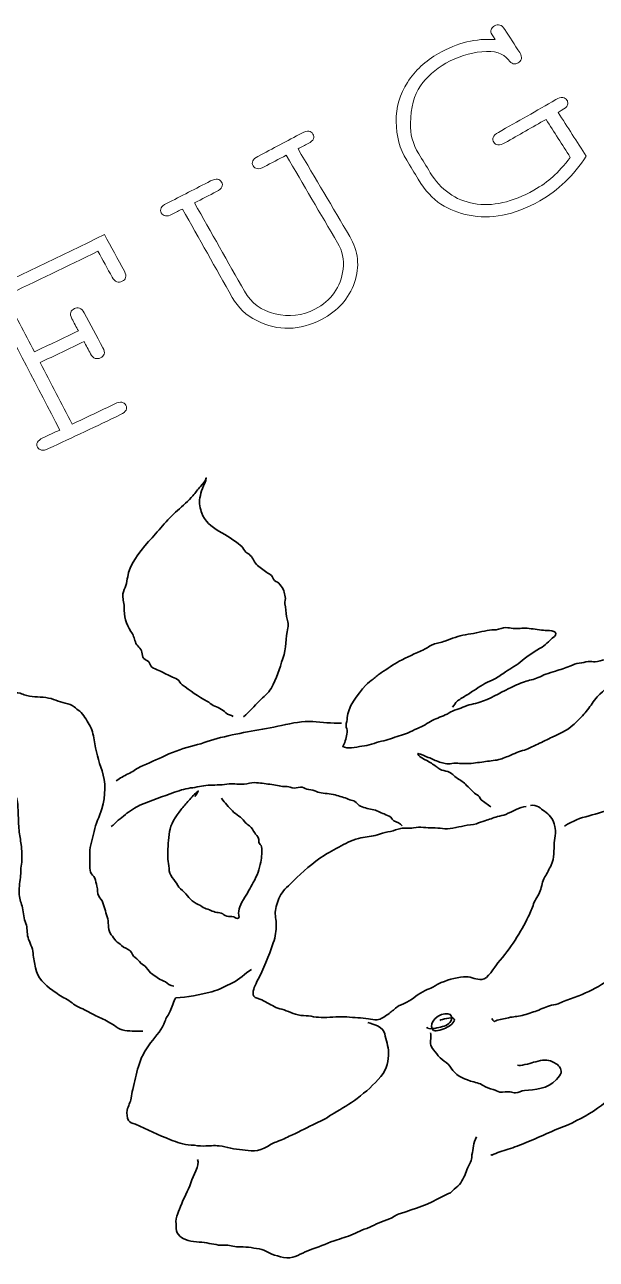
# Model space of a CAD drawing. Header units: millimetres. Extents: x 303.9 to 374.2, y -244.7 to -222.4.
# Drawn here: x 358.68 to 362.53, y -234.67 to -226.35 of the extents above; entities that cross this region are included whole.
import ezdxf

# ---------------------------------------------------------------- set-up
doc = ezdxf.new("R2010")
doc.units = ezdxf.units.MM
doc.header["$MEASUREMENT"] = 0
doc.layers.add('Bottom', color=7, linetype='Continuous', lineweight=0)

# ---------------------------------------------------------------- blocks, each defined once
blk = doc.blocks.new('Block_0')
at = {"layer": 'Bottom', "color": 18, "lineweight": 18, "true_color": 0x000000}
for points, knots in [([(362.2707, -226.9425), (362.3341, -227.0412), (362.3974, -227.1399), (362.4608, -227.2386), (362.4179, -227.3032), (362.3701, -227.3609), (362.3179, -227.4111), (362.2658, -227.4613), (362.2095, -227.5036), (362.1478, -227.5384), (362.0605, -227.5878), (361.9766, -227.6202), (361.8966, -227.6351), (361.8165, -227.6501), (361.7412, -227.6501), (361.6709, -227.6357), (361.6004, -227.6213), (361.5372, -227.5961), (361.4815, -227.5609), (361.4258, -227.5254), (361.3752, -227.4695), (361.3287, -227.3933), (361.3027, -227.3505), (361.2766, -227.3077), (361.2505, -227.2649), (361.204, -227.1883), (361.18, -227.1017), (361.1796, -227.0047), (361.1787, -226.9088), (361.2043, -226.8202), (361.2558, -226.7401), (361.307, -226.6601), (361.377, -226.5952), (361.465, -226.5454), (361.5926, -226.4732), (361.7195, -226.4422), (361.8463, -226.4524), (361.8289, -226.4256), (361.8196, -226.4088), (361.8184, -226.402), (361.817, -226.3953), (361.8187, -226.3878), (361.8228, -226.3796), (361.8271, -226.3716), (361.8338, -226.365), (361.8425, -226.3599), (361.8538, -226.3534), (361.8656, -226.3516), (361.8776, -226.3543), (361.8896, -226.357), (361.9009, -226.3667), (361.9115, -226.3832), (361.9449, -226.4352), (361.9784, -226.4874), (362.0119, -226.5395), (362.0227, -226.5564), (362.0269, -226.5707), (362.0234, -226.5817), (362.0204, -226.5929), (362.0129, -226.602), (362.0017, -226.6085), (361.9912, -226.6145), (361.9798, -226.6171), (361.969, -226.6146), (361.9574, -226.6127), (361.9464, -226.6035), (361.9356, -226.5881), (361.902, -226.5438), (361.8426, -226.5255), (361.758, -226.5336), (361.6732, -226.5416), (361.5926, -226.5675), (361.5152, -226.6113), (361.4421, -226.6527), (361.3847, -226.7039), (361.3431, -226.7644), (361.3013, -226.8259), (361.2788, -226.9096), (361.2757, -227.017), (361.273, -227.0876), (361.2916, -227.1559), (361.3317, -227.2213), (361.3577, -227.2638), (361.3836, -227.3063), (361.4096, -227.3488), (361.4806, -227.4647), (361.5781, -227.5345), (361.7029, -227.5566), (361.8275, -227.579), (361.9629, -227.5489), (362.108, -227.4667), (362.157, -227.4389), (362.1998, -227.4086), (362.2359, -227.3759), (362.2721, -227.3431), (362.3112, -227.2998), (362.3531, -227.2456), (362.2985, -227.1602), (362.244, -227.0748), (362.1894, -226.9894), (362.0974, -227.0425), (362.0052, -227.0953), (361.9127, -227.1477), (361.8936, -227.1586), (361.878, -227.1633), (361.8656, -227.1617), (361.8532, -227.1602), (361.8436, -227.154), (361.8372, -227.1434), (361.8304, -227.1329), (361.8295, -227.1219), (361.8335, -227.1107), (361.8379, -227.0993), (361.8493, -227.0883), (361.8685, -227.0774), (361.9975, -227.0045), (362.1264, -226.931), (362.2549, -226.8568), (362.2741, -226.8457), (362.2897, -226.8411), (362.3018, -226.8423), (362.3143, -226.8442), (362.3238, -226.8499), (362.3305, -226.8603), (362.335, -226.8674), (362.3368, -226.8755), (362.3356, -226.8845), (362.3342, -226.8934), (362.3313, -226.9008), (362.3262, -226.9065), (362.3211, -226.912), (362.3022, -226.924), (362.2707, -226.9425)], [0, 0, 0, 0, 1, 1, 1, 2, 2, 2, 3, 3, 3, 4, 4, 4, 5, 5, 5, 6, 6, 6, 7, 7, 7, 8, 8, 8, 9, 9, 9, 10, 10, 10, 11, 11, 11, 12, 12, 12, 13, 13, 13, 14, 14, 14, 15, 15, 15, 16, 16, 16, 17, 17, 17, 18, 18, 18, 19, 19, 19, 20, 20, 20, 21, 21, 21, 22, 22, 22, 23, 23, 23, 24, 24, 24, 25, 25, 25, 26, 26, 26, 27, 27, 27, 28, 28, 28, 29, 29, 29, 30, 30, 30, 31, 31, 31, 32, 32, 32, 33, 33, 33, 34, 34, 34, 35, 35, 35, 36, 36, 36, 37, 37, 37, 38, 38, 38, 39, 39, 39, 40, 40, 40, 41, 41, 41, 42, 42, 42, 43, 43, 43, 44, 44, 44, 44]), ([(360.5186, -227.1885), (360.6347, -227.3852), (360.7507, -227.5818), (360.8668, -227.7785), (360.9252, -227.8777), (360.9362, -227.9811), (360.8987, -228.0894), (360.8609, -228.1975), (360.7873, -228.2804), (360.6775, -228.3375), (360.6039, -228.3758), (360.5306, -228.3956), (360.4577, -228.3975), (360.3851, -228.3991), (360.3123, -228.3822), (360.2404, -228.346), (360.1687, -228.3104), (360.1137, -228.2582), (360.0755, -228.1902), (359.9636, -227.9914), (359.8517, -227.7926), (359.7398, -227.5937), (359.7169, -227.6054), (359.6942, -227.6169), (359.6713, -227.6285), (359.6519, -227.6381), (359.6362, -227.6422), (359.6244, -227.6398), (359.6123, -227.6375), (359.6035, -227.6308), (359.5973, -227.6201), (359.5913, -227.6092), (359.5906, -227.5979), (359.5956, -227.586), (359.6001, -227.5764), (359.6121, -227.5668), (359.6313, -227.5571), (359.7308, -227.5067), (359.8301, -227.456), (359.9294, -227.4048), (359.9486, -227.3949), (359.9642, -227.3912), (359.9761, -227.3931), (359.9882, -227.3957), (359.9974, -227.4018), (360.0035, -227.4126), (360.0098, -227.4233), (360.0103, -227.4342), (360.0058, -227.4451), (360.0011, -227.4558), (359.9894, -227.4661), (359.97, -227.476), (359.9203, -227.5016), (359.8705, -227.5271), (359.8208, -227.5525), (359.9331, -227.7511), (360.0454, -227.9497), (360.1578, -228.1483), (360.2023, -228.2269), (360.2709, -228.2779), (360.3645, -228.3008), (360.458, -228.3237), (360.5475, -228.3128), (360.6327, -228.2685), (360.6873, -228.2402), (360.7303, -228.2037), (360.7627, -228.1588), (360.7949, -228.114), (360.8151, -228.0604), (360.8226, -227.9984), (360.83, -227.9362), (360.8178, -227.8774), (360.7852, -227.8219), (360.6695, -227.625), (360.5539, -227.4281), (360.4383, -227.2312), (360.3888, -227.2574), (360.3393, -227.2836), (360.2898, -227.3096), (360.2708, -227.3197), (360.255, -227.3237), (360.243, -227.3217), (360.2309, -227.3196), (360.2218, -227.3129), (360.2155, -227.3023), (360.2095, -227.2916), (360.2087, -227.2809), (360.213, -227.2699), (360.2175, -227.2593), (360.2294, -227.2488), (360.2486, -227.2388), (360.3475, -227.1869), (360.4462, -227.1345), (360.5447, -227.0818), (360.5637, -227.0716), (360.5795, -227.0676), (360.5914, -227.0693), (360.6037, -227.0716), (360.6128, -227.0779), (360.6191, -227.0884), (360.6252, -227.099), (360.6263, -227.1099), (360.6219, -227.1208), (360.6177, -227.1315), (360.6055, -227.1423), (360.5865, -227.1523), (360.5639, -227.1644), (360.5412, -227.1764), (360.5186, -227.1885)], [0, 0, 0, 0, 1, 1, 1, 2, 2, 2, 3, 3, 3, 4, 4, 4, 5, 5, 5, 6, 6, 6, 7, 7, 7, 8, 8, 8, 9, 9, 9, 10, 10, 10, 11, 11, 11, 12, 12, 12, 13, 13, 13, 14, 14, 14, 15, 15, 15, 16, 16, 16, 17, 17, 17, 18, 18, 18, 19, 19, 19, 20, 20, 20, 21, 21, 21, 22, 22, 22, 23, 23, 23, 24, 24, 24, 25, 25, 25, 26, 26, 26, 27, 27, 27, 28, 28, 28, 29, 29, 29, 30, 30, 30, 31, 31, 31, 32, 32, 32, 33, 33, 33, 34, 34, 34, 35, 35, 35, 36, 36, 36, 36]), ([(358.7799, -228.6285), (358.8522, -228.7669), (358.9245, -228.9053), (358.9968, -229.0436), (359.0926, -228.9984), (359.1883, -228.9529), (359.2838, -228.907), (359.3038, -228.8974), (359.3198, -228.894), (359.3318, -228.8962), (359.344, -228.899), (359.3531, -228.9053), (359.3588, -228.9163), (359.3644, -228.9265), (359.3646, -228.9372), (359.3596, -228.9483), (359.3549, -228.9594), (359.3422, -228.9698), (359.3223, -228.9793), (359.161, -229.0567), (358.9994, -229.1331), (358.8375, -229.2086), (358.8174, -229.2178), (358.8014, -229.2213), (358.789, -229.2182), (358.7769, -229.2154), (358.768, -229.2086), (358.7627, -229.1983), (358.7567, -229.1873), (358.7568, -229.1767), (358.762, -229.1657), (358.7673, -229.1554), (358.7799, -229.1452), (358.8, -229.1359), (358.8376, -229.1183), (358.8753, -229.1008), (358.9129, -229.0831), (358.7629, -228.7945), (358.6129, -228.506), (358.4629, -228.2175), (358.4262, -228.2347), (358.3894, -228.252), (358.3525, -228.2691), (358.333, -228.2782), (358.3172, -228.2817), (358.3054, -228.2789), (358.2933, -228.2762), (358.2846, -228.2691), (358.2791, -228.2582), (358.2736, -228.2472), (358.2737, -228.2359), (358.2795, -228.2237), (358.2837, -228.2145), (358.2955, -228.2056), (358.315, -228.1964), (358.6159, -228.0563), (358.9155, -227.9127), (359.2137, -227.7656), (359.2586, -227.848), (359.3037, -227.9303), (359.3486, -228.0128), (359.3582, -228.0299), (359.3608, -228.0441), (359.357, -228.0553), (359.3533, -228.0666), (359.3453, -228.075), (359.3339, -228.0808), (359.3214, -228.0871), (359.3092, -228.0881), (359.2976, -228.0846), (359.286, -228.081), (359.2749, -228.0706), (359.2659, -228.0535), (359.2341, -227.995), (359.2023, -227.9365), (359.1705, -227.878), (358.9626, -227.9799), (358.7541, -228.0802), (358.5449, -228.1789), (358.6106, -228.3046), (358.6763, -228.4303), (358.742, -228.556), (358.8409, -228.5094), (358.9397, -228.4624), (359.0382, -228.415), (359.0238, -228.3878), (359.0093, -228.3606), (358.9948, -228.3333), (358.9857, -228.316), (358.9829, -228.3019), (358.9868, -228.2907), (358.9908, -228.2794), (358.9988, -228.2708), (359.0112, -228.2649), (359.0228, -228.2592), (359.0347, -228.2582), (359.0466, -228.2619), (359.0584, -228.2656), (359.0689, -228.2761), (359.0781, -228.2932), (359.12, -228.3716), (359.162, -228.4501), (359.204, -228.5285), (359.2131, -228.5457), (359.2157, -228.5601), (359.2119, -228.5712), (359.2079, -228.5823), (359.2002, -228.5911), (359.1882, -228.5966), (359.1756, -228.6027), (359.1637, -228.6039), (359.1517, -228.6002), (359.14, -228.5966), (359.1291, -228.586), (359.1202, -228.5689), (359.1057, -228.5417), (359.0911, -228.5145), (359.0767, -228.4873), (358.9779, -228.5347), (358.8789, -228.5818), (358.7799, -228.6285)], [0, 0, 0, 0, 1, 1, 1, 2, 2, 2, 3, 3, 3, 4, 4, 4, 5, 5, 5, 6, 6, 6, 7, 7, 7, 8, 8, 8, 9, 9, 9, 10, 10, 10, 11, 11, 11, 12, 12, 12, 13, 13, 13, 14, 14, 14, 15, 15, 15, 16, 16, 16, 17, 17, 17, 18, 18, 18, 19, 19, 19, 20, 20, 20, 21, 21, 21, 22, 22, 22, 23, 23, 23, 24, 24, 24, 25, 25, 25, 26, 26, 26, 27, 27, 27, 28, 28, 28, 29, 29, 29, 30, 30, 30, 31, 31, 31, 32, 32, 32, 33, 33, 33, 34, 34, 34, 35, 35, 35, 36, 36, 36, 37, 37, 37, 38, 38, 38, 39, 39, 39, 40, 40, 40, 40])]:
    blk.add_open_spline(points, degree=3, knots=knots, dxfattribs=at)

msp = doc.modelspace()

# ---------------------------------------------------------------- linework, layer by layer
at = {"layer": 'Bottom', "color": 18, "lineweight": 35, "true_color": 0x000000}
for points, knots in [([(360.151, -231.0151), (360.1917, -230.9822), (360.2231, -230.943), (360.2581, -230.9082), (360.2836, -230.8828), (360.3197, -230.8548), (360.3367, -230.8247), (360.3763, -230.7541), (360.3928, -230.6911), (360.4161, -230.6234), (360.4411, -230.5507), (360.4314, -230.4875), (360.4501, -230.4169), (360.4579, -230.3875), (360.4446, -230.3638), (360.4405, -230.3397), (360.4358, -230.3121), (360.4354, -230.2808), (360.4304, -230.2537), (360.4277, -230.239), (360.4365, -230.2206), (360.4321, -230.2064), (360.4279, -230.1928), (360.426, -230.1806), (360.4227, -230.1666), (360.419, -230.1506), (360.4052, -230.1387), (360.3966, -230.1252), (360.3867, -230.1098), (360.3738, -230.107), (360.3593, -230.0961), (360.3486, -230.0881), (360.3495, -230.0706), (360.3387, -230.0625), (360.3291, -230.0552), (360.3177, -230.051), (360.3085, -230.0433), (360.2859, -230.0244), (360.2568, -230.0101), (360.2375, -229.9893), (360.2186, -229.9689), (360.2133, -229.9371), (360.1886, -229.9208), (360.1765, -229.9129), (360.1677, -229.9099), (360.1602, -229.898), (360.1518, -229.8847), (360.1446, -229.8707), (360.1316, -229.8608), (360.0866, -229.8267), (360.0389, -229.7925), (359.9856, -229.7641), (359.9356, -229.7375), (359.8882, -229.6939), (359.8699, -229.6428), (359.8598, -229.6146), (359.849, -229.5762), (359.8571, -229.5401), (359.8615, -229.5206), (359.8659, -229.4983), (359.8738, -229.4781), (359.8834, -229.4535), (359.8998, -229.4285), (359.9, -229.4061), (359.8947, -229.4275), (359.8805, -229.4421), (359.8608, -229.4629), (359.8406, -229.4843), (359.8283, -229.5044), (359.8102, -229.5259), (359.7807, -229.561), (359.741, -229.5929), (359.7054, -229.6253), (359.6329, -229.6911), (359.5755, -229.7654), (359.5116, -229.8349), (359.4394, -229.9136), (359.3815, -229.9976), (359.3707, -230.073), (359.3681, -230.0912), (359.3625, -230.1117), (359.3581, -230.1312), (359.354, -230.1493), (359.3408, -230.1683), (359.3383, -230.1862), (359.3339, -230.2182), (359.3472, -230.2431), (359.3464, -230.2735), (359.3448, -230.3403), (359.3595, -230.3902), (359.3927, -230.4402), (359.408, -230.4632), (359.415, -230.4847), (359.4222, -230.5116), (359.4294, -230.5381), (359.4611, -230.5525), (359.4669, -230.5797), (359.4705, -230.5965), (359.4664, -230.6098), (359.4797, -230.623), (359.489, -230.6322), (359.5033, -230.636), (359.5128, -230.6452), (359.5226, -230.6547), (359.5229, -230.6722), (359.5344, -230.6803), (359.5471, -230.6893), (359.5648, -230.6973), (359.5803, -230.7038), (359.6085, -230.7157), (359.6331, -230.7299), (359.6601, -230.7426), (359.675, -230.7496), (359.6937, -230.7555), (359.7071, -230.7639), (359.7214, -230.7728), (359.7241, -230.7895), (359.7377, -230.7992), (359.7932, -230.8382), (359.8439, -230.8799), (359.9074, -230.9121), (359.922, -230.9195), (359.9332, -230.9302), (359.9463, -230.9386), (359.9599, -230.9472), (359.9788, -230.9505), (359.9924, -230.9595), (360.0082, -230.9699), (360.0206, -230.9759), (360.0313, -230.99), (360.0425, -231.0047), (360.069, -231.0007), (360.0815, -231.0134)], [0, 0, 0, 0, 1, 1, 1, 2, 2, 2, 3, 3, 3, 4, 4, 4, 5, 5, 5, 6, 6, 6, 7, 7, 7, 8, 8, 8, 9, 9, 9, 10, 10, 10, 11, 11, 11, 12, 12, 12, 13, 13, 13, 14, 14, 14, 15, 15, 15, 16, 16, 16, 17, 17, 17, 18, 18, 18, 19, 19, 19, 20, 20, 20, 21, 21, 21, 22, 22, 22, 23, 23, 23, 24, 24, 24, 25, 25, 25, 26, 26, 26, 27, 27, 27, 28, 28, 28, 29, 29, 29, 30, 30, 30, 31, 31, 31, 32, 32, 32, 33, 33, 33, 34, 34, 34, 35, 35, 35, 36, 36, 36, 37, 37, 37, 38, 38, 38, 39, 39, 39, 40, 40, 40, 41, 41, 41, 42, 42, 42, 43, 43, 43, 44, 44, 44, 44]), ([(361.8181, -231.6235), (361.7969, -231.6065), (361.7737, -231.5917), (361.7532, -231.5749), (361.7447, -231.568), (361.7436, -231.5561), (361.7355, -231.5491), (361.7229, -231.5383), (361.709, -231.536), (361.699, -231.5219), (361.6859, -231.5032), (361.6671, -231.4931), (361.6523, -231.4758), (361.6359, -231.4565), (361.6137, -231.4436), (361.5914, -231.4299), (361.5699, -231.4166), (361.554, -231.3934), (361.5283, -231.3849), (361.5098, -231.3787), (361.4908, -231.3776), (361.4737, -231.3693), (361.4633, -231.3642), (361.4583, -231.356), (361.4497, -231.3504), (361.4277, -231.3364), (361.4062, -231.3216), (361.3829, -231.3084), (361.3661, -231.2988), (361.324, -231.2841), (361.3261, -231.2626), (361.351, -231.2667), (361.3731, -231.2813), (361.3958, -231.2893), (361.4222, -231.2986), (361.4449, -231.3115), (361.4719, -231.3203), (361.5011, -231.3299), (361.5182, -231.3348), (361.5558, -231.3303), (361.5912, -231.326), (361.6233, -231.3321), (361.6584, -231.3312), (361.694, -231.3304), (361.7331, -231.3238), (361.7702, -231.3183), (361.8032, -231.3133), (361.8379, -231.3119), (361.871, -231.3042), (361.8976, -231.298), (361.9263, -231.2843), (361.9528, -231.2739), (361.9706, -231.2669), (361.9874, -231.2582), (362.005, -231.251), (362.0223, -231.2439), (362.0394, -231.2429), (362.0564, -231.236), (362.0829, -231.2253), (362.1061, -231.2101), (362.1336, -231.1994), (362.168, -231.186), (362.1988, -231.1669), (362.2316, -231.1527), (362.2999, -231.1231), (362.3451, -231.1001), (362.3992, -231.0458), (362.4237, -231.0212), (362.4475, -230.9956), (362.4687, -230.9695), (362.4937, -230.9386), (362.5062, -230.9121), (362.535, -230.882), (362.5808, -230.834), (362.6293, -230.7883), (362.6764, -230.7409), (362.7257, -230.6915), (362.7804, -230.6402), (362.8338, -230.5939), (362.8889, -230.5461), (362.9611, -230.5202), (363.0211, -230.4841), (363.0064, -230.4942), (362.9924, -230.495), (362.9771, -230.5023), (362.9599, -230.5104), (362.946, -230.5233), (362.9295, -230.5322), (362.8973, -230.5494), (362.8451, -230.5655), (362.8134, -230.5744), (362.7343, -230.5968), (362.6636, -230.6206), (362.5857, -230.6307), (362.5651, -230.6334), (362.5414, -230.644), (362.521, -230.6448), (362.5021, -230.6456), (362.4931, -230.6396), (362.4735, -230.6431), (362.4526, -230.6469), (362.4342, -230.6527), (362.4131, -230.6549), (362.387, -230.6575), (362.3764, -230.6639), (362.35, -230.6747), (362.3189, -230.6873), (362.2843, -230.6974), (362.2533, -230.7077), (362.2314, -230.7149), (362.2106, -230.7204), (362.1887, -230.7284), (362.1696, -230.7354), (362.1549, -230.7437), (362.1365, -230.7517), (362.1071, -230.7644), (362.0738, -230.7696), (362.0441, -230.7799), (362.0094, -230.792), (361.9715, -230.8092), (361.9381, -230.8258), (361.8749, -230.8573), (361.8108, -230.8955), (361.7432, -230.9171), (361.7049, -230.9293), (361.6668, -230.9339), (361.6285, -230.9513), (361.6086, -230.9604), (361.5939, -230.9656), (361.5737, -230.9716), (361.5517, -230.9782), (361.5429, -230.9873), (361.5227, -230.9971), (361.4897, -231.0132), (361.4557, -231.0254), (361.4232, -231.0399), (361.4065, -231.0473), (361.3911, -231.0598), (361.3754, -231.0696), (361.3547, -231.0825), (361.343, -231.0851), (361.3223, -231.0938), (361.3004, -231.1031), (361.2795, -231.1163), (361.2567, -231.1255), (361.2372, -231.1333), (361.2205, -231.1371), (361.201, -231.1436), (361.1593, -231.1575), (361.1226, -231.1712), (361.0806, -231.1808), (361.0337, -231.1917), (360.9947, -231.2088), (360.9491, -231.2145), (360.904, -231.22), (360.8523, -231.2336), (360.8192, -231.2154), (360.8425, -231.1789), (360.842, -231.1546), (360.8485, -231.1199), (360.8522, -231.0998), (360.8425, -231.0917), (360.8421, -231.0737), (360.8417, -231.0571), (360.8506, -231.0384), (360.8505, -231.0212), (360.8501, -230.9566), (360.9192, -230.8663), (360.9755, -230.8014), (360.9897, -230.7851), (361.0078, -230.7759), (361.0246, -230.7617), (361.0448, -230.7445), (361.0561, -230.7331), (361.0807, -230.7175), (361.1196, -230.693), (361.16, -230.6627), (361.2006, -230.6418), (361.2536, -230.6145), (361.3091, -230.5881), (361.363, -230.5637), (361.3853, -230.5536), (361.4072, -230.5369), (361.4295, -230.5282), (361.4544, -230.5185), (361.4813, -230.5157), (361.5078, -230.5054), (361.5555, -230.487), (361.5991, -230.4713), (361.646, -230.463), (361.6716, -230.4585), (361.6936, -230.4556), (361.719, -230.4499), (361.7442, -230.4442), (361.7691, -230.439), (361.7937, -230.4337), (361.8157, -230.4289), (361.8328, -230.4317), (361.854, -230.429), (361.8746, -230.4263), (361.8983, -230.4155), (361.9187, -230.4148), (361.9366, -230.4142), (361.9498, -230.4198), (361.967, -230.4208), (361.9971, -230.4227), (362.0319, -230.4167), (362.0618, -230.4189), (362.0996, -230.4218), (362.1346, -230.4297), (362.1721, -230.4326), (362.1971, -230.4346), (362.2702, -230.4323), (362.2536, -230.465), (362.2492, -230.4738), (362.2157, -230.4994), (362.2057, -230.5099), (362.1906, -230.526), (362.1824, -230.5328), (362.1625, -230.5454), (362.1167, -230.5742), (362.0673, -230.6022), (362.0276, -230.6368), (361.9941, -230.666), (361.9543, -230.6889), (361.9155, -230.7137), (361.8926, -230.7283), (361.8677, -230.7473), (361.8437, -230.7601), (361.8217, -230.7719), (361.7999, -230.7777), (361.7781, -230.7907), (361.7375, -230.8149), (361.6978, -230.8422), (361.658, -230.8677), (361.6375, -230.8808), (361.6116, -230.8941), (361.593, -230.9087), (361.5724, -230.9249), (361.5757, -230.9357), (361.5602, -230.9514)], [0, 0, 0, 0, 1, 1, 1, 2, 2, 2, 3, 3, 3, 4, 4, 4, 5, 5, 5, 6, 6, 6, 7, 7, 7, 8, 8, 8, 9, 9, 9, 10, 10, 10, 11, 11, 11, 12, 12, 12, 13, 13, 13, 14, 14, 14, 15, 15, 15, 16, 16, 16, 17, 17, 17, 18, 18, 18, 19, 19, 19, 20, 20, 20, 21, 21, 21, 22, 22, 22, 23, 23, 23, 24, 24, 24, 25, 25, 25, 26, 26, 26, 27, 27, 27, 28, 28, 28, 29, 29, 29, 30, 30, 30, 31, 31, 31, 32, 32, 32, 33, 33, 33, 34, 34, 34, 35, 35, 35, 36, 36, 36, 37, 37, 37, 38, 38, 38, 39, 39, 39, 40, 40, 40, 41, 41, 41, 42, 42, 42, 43, 43, 43, 44, 44, 44, 45, 45, 45, 46, 46, 46, 47, 47, 47, 48, 48, 48, 49, 49, 49, 50, 50, 50, 51, 51, 51, 52, 52, 52, 53, 53, 53, 54, 54, 54, 55, 55, 55, 56, 56, 56, 57, 57, 57, 58, 58, 58, 59, 59, 59, 60, 60, 60, 61, 61, 61, 62, 62, 62, 63, 63, 63, 64, 64, 64, 65, 65, 65, 66, 66, 66, 67, 67, 67, 68, 68, 68, 69, 69, 69, 70, 70, 70, 71, 71, 71, 72, 72, 72, 73, 73, 73, 74, 74, 74, 75, 75, 75, 76, 76, 76, 77, 77, 77, 78, 78, 78, 79, 79, 79, 80, 80, 80, 80]), ([(359.6813, -232.8303), (359.6521, -232.83), (359.6428, -232.8141), (359.6244, -232.8025), (359.6105, -232.7937), (359.5919, -232.7889), (359.5787, -232.7793), (359.5659, -232.77), (359.5542, -232.7597), (359.5394, -232.7514), (359.5173, -232.7391), (359.5108, -232.723), (359.496, -232.7048), (359.4859, -232.6924), (359.47, -232.6878), (359.4591, -232.6761), (359.4445, -232.6604), (359.4384, -232.649), (359.4203, -232.6371), (359.4041, -232.6264), (359.4004, -232.6073), (359.388, -232.5936), (359.3726, -232.5764), (359.3452, -232.5745), (359.3293, -232.557), (359.3181, -232.5446), (359.3019, -232.5394), (359.2914, -232.5262), (359.2805, -232.5126), (359.271, -232.4981), (359.2598, -232.4851), (359.2361, -232.4573), (359.2449, -232.4135), (359.2359, -232.3777), (359.2268, -232.3413), (359.2137, -232.3055), (359.2031, -232.2695), (359.1978, -232.2516), (359.1845, -232.2393), (359.1759, -232.2233), (359.1654, -232.2039), (359.1694, -232.1791), (359.1629, -232.1574), (359.1577, -232.1399), (359.1558, -232.1194), (359.1486, -232.103), (359.1422, -232.0882), (359.1272, -232.078), (359.1205, -232.0632), (359.113, -232.0463), (359.1176, -232.0241), (359.1166, -232.0046), (359.1153, -231.9807), (359.1141, -231.9557), (359.1148, -231.931), (359.1162, -231.8851), (359.1356, -231.8354), (359.1442, -231.788), (359.1532, -231.7384), (359.1807, -231.6868), (359.1959, -231.6363), (359.223, -231.5458), (359.2235, -231.454), (359.1977, -231.3801), (359.1745, -231.3138), (359.1551, -231.2441), (359.1441, -231.1712), (359.1383, -231.1331), (359.1311, -231.0991), (359.1103, -231.068), (359.091, -231.0393), (359.0773, -230.999), (359.0473, -230.9788), (359.0329, -230.9691), (359.0227, -230.959), (359.0095, -230.9476), (358.9927, -230.9332), (358.9747, -230.9294), (358.9503, -230.9242), (358.904, -230.9143), (358.8687, -230.8924), (358.8191, -230.8863), (358.7695, -230.8801), (358.7185, -230.8822), (358.674, -230.8681), (358.6566, -230.8625), (358.6545, -230.8568), (358.6316, -230.8548), (358.6171, -230.8536), (358.613, -230.853), (358.6019, -230.85), (358.5781, -230.8435), (358.5587, -230.8361), (358.5377, -230.8277), (358.4967, -230.8112), (358.4266, -230.8153), (358.3743, -230.8153), (358.3154, -230.8153), (358.2549, -230.8273), (358.1907, -230.8459), (358.1343, -230.8621), (358.0809, -230.8775), (358.0242, -230.8988), (357.9967, -230.909), (357.9705, -230.9222), (357.9425, -230.93), (357.9093, -230.9392), (357.8894, -230.9511), (357.8574, -230.9653), (357.8319, -230.9765), (357.7987, -230.985), (357.7719, -230.9943), (357.7434, -231.0042), (357.7198, -231.012), (357.6911, -231.0245), (357.6393, -231.0469), (357.5869, -231.0654), (357.5357, -231.0891), (357.5098, -231.1011), (357.4882, -231.1212), (357.4628, -231.1338), (357.4363, -231.1469), (357.408, -231.1514), (357.3813, -231.1639), (357.3574, -231.1751), (357.324, -231.1885), (357.3012, -231.204), (357.2844, -231.2154), (357.2763, -231.2294), (357.2612, -231.2415), (357.2506, -231.25), (357.2365, -231.2551), (357.2256, -231.2632), (357.2014, -231.281), (357.1839, -231.3039), (357.1627, -231.3228), (357.1394, -231.3435), (357.116, -231.3584), (357.0934, -231.38), (357.0454, -231.426), (356.9937, -231.4715), (356.9452, -231.517), (356.842, -231.614), (356.7448, -231.7071), (356.6839, -231.8189), (356.6499, -231.8814), (356.6393, -231.9376), (356.6118, -231.9999), (356.5969, -232.0336), (356.5966, -232.065), (356.5833, -232.0985), (356.5712, -232.129), (356.56, -232.153), (356.5544, -232.1824), (356.5481, -232.2157), (356.5285, -232.251), (356.5187, -232.285), (356.5154, -232.2966), (356.5116, -232.3059), (356.51, -232.317), (356.513, -232.3259), (356.5129, -232.3359), (356.5098, -232.3468), (356.5045, -232.3569), (356.4992, -232.367), (356.4939, -232.3771), (356.4867, -232.4017), (356.4881, -232.4277), (356.4847, -232.4519), (356.483, -232.4638), (356.4832, -232.4769), (356.4828, -232.4883), (356.4824, -232.4974), (356.4868, -232.5118), (356.4849, -232.521), (356.4794, -232.5489), (356.4607, -232.5762), (356.4577, -232.6044), (356.4548, -232.6316), (356.4505, -232.6558), (356.442, -232.6837), (356.4338, -232.7105), (356.4283, -232.7341), (356.409, -232.7626), (356.3904, -232.7901), (356.3955, -232.8124), (356.3804, -232.8387), (356.3804, -232.8277), (356.3876, -232.8168), (356.3867, -232.8063)], [0, 0, 0, 0, 1, 1, 1, 2, 2, 2, 3, 3, 3, 4, 4, 4, 5, 5, 5, 6, 6, 6, 7, 7, 7, 8, 8, 8, 9, 9, 9, 10, 10, 10, 11, 11, 11, 12, 12, 12, 13, 13, 13, 14, 14, 14, 15, 15, 15, 16, 16, 16, 17, 17, 17, 18, 18, 18, 19, 19, 19, 20, 20, 20, 21, 21, 21, 22, 22, 22, 23, 23, 23, 24, 24, 24, 25, 25, 25, 26, 26, 26, 27, 27, 27, 28, 28, 28, 29, 29, 29, 30, 30, 30, 31, 31, 31, 32, 32, 32, 33, 33, 33, 34, 34, 34, 35, 35, 35, 36, 36, 36, 37, 37, 37, 38, 38, 38, 39, 39, 39, 40, 40, 40, 41, 41, 41, 42, 42, 42, 43, 43, 43, 44, 44, 44, 45, 45, 45, 46, 46, 46, 47, 47, 47, 48, 48, 48, 49, 49, 49, 50, 50, 50, 51, 51, 51, 52, 52, 52, 53, 53, 53, 54, 54, 54, 55, 55, 55, 56, 56, 56, 57, 57, 57, 58, 58, 58, 59, 59, 59, 60, 60, 60, 61, 61, 61, 62, 62, 62, 63, 63, 63, 63]), ([(360.8118, -231.0589), (360.7435, -231.0598), (360.6827, -231.0524), (360.6174, -231.0483), (360.5489, -231.044), (360.4832, -231.0568), (360.408, -231.0736), (360.2695, -231.1046), (360.136, -231.1205), (359.9963, -231.156), (359.9366, -231.1712), (359.8777, -231.1939), (359.818, -231.2096), (359.7536, -231.2265), (359.6893, -231.2467), (359.6246, -231.2771), (359.5676, -231.3038), (359.5104, -231.3278), (359.4543, -231.3538), (359.4263, -231.3668), (359.4022, -231.3881), (359.3736, -231.4006), (359.3446, -231.4134), (359.3209, -231.429), (359.2931, -231.4468)], [0, 0, 0, 0, 1, 1, 1, 2, 2, 2, 3, 3, 3, 4, 4, 4, 5, 5, 5, 6, 6, 6, 7, 7, 7, 8, 8, 8, 8]), ([(359.4724, -233.1333), (359.4253, -233.1339), (359.3762, -233.1346), (359.3345, -233.1263), (359.3131, -233.122), (359.2973, -233.106), (359.2813, -233.0962), (359.2673, -233.0876), (359.2535, -233.0793), (359.2394, -233.0709), (359.2101, -233.0535), (359.1756, -233.0402), (359.1444, -233.025), (359.1092, -233.0079), (359.0773, -232.9876), (359.0411, -232.9722), (359.0062, -232.9573), (358.9854, -232.9308), (358.9519, -232.915), (358.9199, -232.8999), (358.8923, -232.8784), (358.8655, -232.8594), (358.8093, -232.8197), (358.7632, -232.7753), (358.7501, -232.7073), (358.744, -232.6752), (358.7344, -232.6436), (358.7328, -232.6103), (358.7309, -232.5693), (358.7096, -232.5388), (358.6991, -232.5022), (358.6904, -232.4721), (358.6964, -232.4359), (358.6842, -232.4083), (358.6697, -232.3754), (358.6712, -232.3384), (358.662, -232.3033), (358.6541, -232.2728), (358.6416, -232.2471), (358.6405, -232.2135), (358.6391, -232.1747), (358.6418, -232.1378), (358.6474, -232.0978), (358.6497, -232.0818), (358.6506, -232.0638), (358.6507, -232.0481), (358.6508, -232.031), (358.6561, -232.0133), (358.6572, -231.9963), (358.6596, -231.9577), (358.6584, -231.9136), (358.6529, -231.8769), (358.6481, -231.8453), (358.6429, -231.8127), (358.639, -231.7801), (358.6346, -231.7429), (358.6353, -231.7051), (358.633, -231.6673), (358.631, -231.6344), (358.6324, -231.5976), (358.623, -231.5679), (358.6136, -231.5381), (358.585, -231.5119), (358.568, -231.4864), (358.5494, -231.4584), (358.5277, -231.4339), (358.5023, -231.4116), (358.4904, -231.4012), (358.4682, -231.3977), (358.453, -231.3904), (358.4314, -231.38), (358.4203, -231.3635), (358.399, -231.3531), (358.3656, -231.3368), (358.3295, -231.3257), (358.2938, -231.3117), (358.2775, -231.3053), (358.2639, -231.2932), (358.246, -231.2891), (358.2208, -231.2833), (358.1909, -231.2888), (358.1656, -231.2818), (358.1416, -231.2752), (358.1268, -231.2671), (358.0987, -231.2673), (358.0733, -231.2674), (358.0476, -231.2682), (358.0222, -231.2684), (357.9753, -231.2686), (357.9117, -231.2746), (357.8604, -231.2948), (357.8331, -231.3055), (357.8056, -231.3153), (357.7785, -231.3258), (357.7554, -231.3348), (357.73, -231.3401), (357.7081, -231.3491), (357.6824, -231.3598), (357.6575, -231.3768), (357.6315, -231.388), (357.6051, -231.3994), (357.5826, -231.4109), (357.5551, -231.421), (357.4532, -231.4584), (357.3605, -231.5074), (357.285, -231.5859), (357.2495, -231.623), (357.2198, -231.6549), (357.1954, -231.6962), (357.167, -231.7443), (357.1226, -231.788), (357.1007, -231.8362), (357.077, -231.8886), (357.0472, -231.9421), (357.0265, -231.9943), (357.0037, -232.0517), (356.9919, -232.1078), (356.9772, -232.1639), (356.9494, -232.2705), (356.9643, -232.365), (356.9404, -232.4696), (356.9354, -232.4917), (356.9307, -232.521), (356.9323, -232.5419), (356.933, -232.5508), (356.941, -232.557), (356.9413, -232.5661), (356.9416, -232.578), (356.9337, -232.5933), (356.9321, -232.6058), (356.9286, -232.6317), (356.9299, -232.6513), (356.9173, -232.6794), (356.9047, -232.7074), (356.8952, -232.7336), (356.8799, -232.7614), (356.8511, -232.8136), (356.8165, -232.8525), (356.7731, -232.901), (356.7566, -232.9195), (356.7436, -232.9362), (356.7243, -232.9535), (356.7083, -232.9677), (356.6702, -233.0105), (356.6514, -233.0167), (356.6582, -233.0047), (356.6636, -232.9936), (356.6744, -232.9827)], [0, 0, 0, 0, 1, 1, 1, 2, 2, 2, 3, 3, 3, 4, 4, 4, 5, 5, 5, 6, 6, 6, 7, 7, 7, 8, 8, 8, 9, 9, 9, 10, 10, 10, 11, 11, 11, 12, 12, 12, 13, 13, 13, 14, 14, 14, 15, 15, 15, 16, 16, 16, 17, 17, 17, 18, 18, 18, 19, 19, 19, 20, 20, 20, 21, 21, 21, 22, 22, 22, 23, 23, 23, 24, 24, 24, 25, 25, 25, 26, 26, 26, 27, 27, 27, 28, 28, 28, 29, 29, 29, 30, 30, 30, 31, 31, 31, 32, 32, 32, 33, 33, 33, 34, 34, 34, 35, 35, 35, 36, 36, 36, 37, 37, 37, 38, 38, 38, 39, 39, 39, 40, 40, 40, 41, 41, 41, 42, 42, 42, 43, 43, 43, 44, 44, 44, 45, 45, 45, 46, 46, 46, 47, 47, 47, 48, 48, 48, 49, 49, 49, 49]), ([(361.22, -231.7515), (361.2106, -231.7321), (361.1807, -231.7282), (361.1644, -231.7171), (361.1552, -231.7108), (361.1524, -231.6993), (361.1431, -231.6923), (361.1312, -231.6833), (361.1128, -231.677), (361.0984, -231.6706), (361.0733, -231.6593), (361.0488, -231.645), (361.0187, -231.6409), (360.9894, -231.6369), (360.9546, -231.6249), (360.9311, -231.6131), (360.9176, -231.6063), (360.9143, -231.5944), (360.9021, -231.5862), (360.8925, -231.5799), (360.8775, -231.5797), (360.8672, -231.5744), (360.8415, -231.5612), (360.81, -231.5556), (360.7804, -231.5451), (360.7484, -231.5338), (360.7094, -231.5348), (360.6748, -231.5281), (360.6582, -231.5249), (360.6459, -231.5216), (360.6317, -231.5154), (360.6143, -231.5078), (360.5964, -231.5079), (360.5768, -231.5034), (360.5619, -231.5), (360.5521, -231.4891), (360.5347, -231.4894), (360.5129, -231.4898), (360.499, -231.5), (360.4789, -231.4945), (360.4587, -231.489), (360.4537, -231.4854), (360.4293, -231.4864), (360.4077, -231.4872), (360.3983, -231.4811), (360.3794, -231.4779), (360.3468, -231.4724), (360.3113, -231.4684), (360.2776, -231.4636), (360.2612, -231.4612), (360.2437, -231.4596), (360.226, -231.4595), (360.2021, -231.4594), (360.1795, -231.4672), (360.1544, -231.4697), (360.12, -231.4732), (360.092, -231.4638), (360.055, -231.4684), (360.0106, -231.4739), (359.9698, -231.4757), (359.9272, -231.4759), (359.8874, -231.4762), (359.8498, -231.4885), (359.8086, -231.4934), (359.769, -231.4981), (359.727, -231.5088), (359.6862, -231.524), (359.6099, -231.5524), (359.5285, -231.5786), (359.4536, -231.6115), (359.4226, -231.625), (359.3809, -231.6526), (359.355, -231.6745), (359.3386, -231.6883), (359.3239, -231.7), (359.3072, -231.7129), (359.2902, -231.7261), (359.2788, -231.7449), (359.2585, -231.755)], [0, 0, 0, 0, 1, 1, 1, 2, 2, 2, 3, 3, 3, 4, 4, 4, 5, 5, 5, 6, 6, 6, 7, 7, 7, 8, 8, 8, 9, 9, 9, 10, 10, 10, 11, 11, 11, 12, 12, 12, 13, 13, 13, 14, 14, 14, 15, 15, 15, 16, 16, 16, 17, 17, 17, 18, 18, 18, 19, 19, 19, 20, 20, 20, 21, 21, 21, 22, 22, 22, 23, 23, 23, 24, 24, 24, 25, 25, 25, 26, 26, 26, 26]), ([(360.0033, -231.565), (360.0244, -231.5967), (360.0512, -231.6217), (360.0764, -231.6503), (360.0998, -231.6769), (360.1393, -231.691), (360.1577, -231.7206), (360.1671, -231.7357), (360.1766, -231.7416), (360.1915, -231.7514), (360.2084, -231.7625), (360.2159, -231.7826), (360.2265, -231.7984), (360.2343, -231.8102), (360.2462, -231.8221), (360.2516, -231.8353), (360.255, -231.8437), (360.2533, -231.853), (360.2553, -231.8619), (360.258, -231.8738), (360.2698, -231.8806), (360.2723, -231.8918), (360.2783, -231.9187), (360.2734, -231.9623), (360.2672, -231.995), (360.2584, -232.041), (360.2442, -232.0841), (360.2167, -232.1323), (360.1949, -232.1707), (360.1759, -232.208), (360.1517, -232.2465), (360.1198, -232.297), (360.1118, -232.3264), (360.1227, -232.3674), (360.1044, -232.3848), (360.0959, -232.3654), (360.0848, -232.363), (360.0699, -232.3597), (360.0524, -232.3626), (360.0381, -232.3591), (360.0232, -232.3554), (360.0155, -232.3435), (360.0008, -232.3394), (359.9882, -232.3359), (359.9737, -232.335), (359.9609, -232.3313), (359.9461, -232.3271), (359.9338, -232.3231), (359.9214, -232.3169), (359.909, -232.3107), (359.8918, -232.3071), (359.8798, -232.3008), (359.8655, -232.2932), (359.8624, -232.2854), (359.8456, -232.2797), (359.833, -232.2755), (359.8297, -232.2724), (359.8196, -232.2656), (359.7997, -232.2522), (359.7849, -232.2406), (359.7727, -232.2214), (359.7597, -232.201), (359.7453, -232.1912), (359.727, -232.176), (359.7114, -232.163), (359.7025, -232.1413), (359.6916, -232.1248), (359.6797, -232.107), (359.6621, -232.0891), (359.654, -232.069), (359.6463, -232.0501), (359.6515, -232.0251), (359.6463, -232.0045), (359.6416, -231.9854), (359.64, -231.9669), (359.6403, -231.9453), (359.6412, -231.8943), (359.6453, -231.8421), (359.6523, -231.7894), (359.6581, -231.7448), (359.6945, -231.6864), (359.7297, -231.6416), (359.7459, -231.6209), (359.7641, -231.5995), (359.7828, -231.58), (359.7999, -231.562), (359.8237, -231.5304), (359.8457, -231.5166), (359.8406, -231.5287), (359.8315, -231.5404), (359.8242, -231.5523)], [0, 0, 0, 0, 1, 1, 1, 2, 2, 2, 3, 3, 3, 4, 4, 4, 5, 5, 5, 6, 6, 6, 7, 7, 7, 8, 8, 8, 9, 9, 9, 10, 10, 10, 11, 11, 11, 12, 12, 12, 13, 13, 13, 14, 14, 14, 15, 15, 15, 16, 16, 16, 17, 17, 17, 18, 18, 18, 19, 19, 19, 20, 20, 20, 21, 21, 21, 22, 22, 22, 23, 23, 23, 24, 24, 24, 25, 25, 25, 26, 26, 26, 27, 27, 27, 28, 28, 28, 29, 29, 29, 30, 30, 30, 30]), ([(362.3132, -231.7521), (362.3737, -231.7142), (362.4161, -231.6997), (362.4804, -231.6823), (362.5337, -231.6679), (362.5951, -231.651), (362.6467, -231.6241), (362.6671, -231.6134), (362.6857, -231.5968), (362.7058, -231.5855), (362.7318, -231.5709), (362.7621, -231.5562), (362.7884, -231.5431), (362.8445, -231.5151), (362.9085, -231.4915), (362.9542, -231.5075), (362.9906, -231.5203), (363.0311, -231.5411), (363.0576, -231.5621), (363.0723, -231.5737), (363.0897, -231.5863), (363.1085, -231.5937), (363.1337, -231.6037), (363.1407, -231.6202), (363.1611, -231.6343), (363.2222, -231.6766), (363.3192, -231.6996), (363.334, -231.7778), (363.3408, -231.8141), (363.3523, -231.8473), (363.3443, -231.89), (363.3345, -231.9428), (363.3131, -231.9939), (363.2949, -232.0466), (363.2872, -232.0691), (363.2652, -232.0921), (363.2539, -232.1147), (363.2397, -232.1432), (363.2302, -232.1685), (363.2096, -232.1968), (363.1717, -232.2487), (363.1301, -232.2963), (363.0866, -232.3461), (363.0504, -232.3877), (363.0185, -232.429), (362.9763, -232.4701), (362.9338, -232.5116), (362.8902, -232.5525), (362.8512, -232.5948), (362.8153, -232.6338), (362.7672, -232.6722), (362.7251, -232.7078), (362.7051, -232.7246), (362.6802, -232.7403), (362.6593, -232.7575), (362.6368, -232.776), (362.6107, -232.7909), (362.5858, -232.8068), (362.5268, -232.8445), (362.4729, -232.8712), (362.4096, -232.8953), (362.3759, -232.9082), (362.3443, -232.92), (362.3107, -232.932), (362.2974, -232.9368), (362.2843, -232.9447), (362.271, -232.9501), (362.2484, -232.9593), (362.2327, -232.9569), (362.2118, -232.9632), (362.1813, -232.9723), (362.1479, -232.991), (362.1168, -233.0009), (362.0856, -233.0108), (362.0479, -233.0245), (362.0167, -233.0307), (361.9847, -233.0371), (361.9585, -233.037), (361.925, -233.0464), (361.8973, -233.0542), (361.8671, -233.0531), (361.8404, -233.0695), (361.8325, -233.064), (361.8297, -233.0574), (361.8247, -233.0496)], [0, 0, 0, 0, 1, 1, 1, 2, 2, 2, 3, 3, 3, 4, 4, 4, 5, 5, 5, 6, 6, 6, 7, 7, 7, 8, 8, 8, 9, 9, 9, 10, 10, 10, 11, 11, 11, 12, 12, 12, 13, 13, 13, 14, 14, 14, 15, 15, 15, 16, 16, 16, 17, 17, 17, 18, 18, 18, 19, 19, 19, 20, 20, 20, 21, 21, 21, 22, 22, 22, 23, 23, 23, 24, 24, 24, 25, 25, 25, 26, 26, 26, 27, 27, 27, 28, 28, 28, 28]), ([(362.0551, -231.6204), (362.014, -231.6211), (361.9605, -231.6562), (361.9194, -231.6732), (361.9014, -231.6807), (361.8798, -231.6832), (361.8616, -231.6885), (361.8332, -231.6966), (361.8051, -231.7082), (361.7767, -231.7162), (361.7577, -231.7216), (361.7402, -231.7303), (361.7218, -231.7359), (361.6958, -231.7438), (361.6649, -231.7437), (361.6386, -231.7497), (361.5908, -231.7607), (361.5328, -231.7749), (361.4913, -231.7688), (361.4499, -231.7626), (361.4043, -231.7651), (361.3628, -231.761), (361.3376, -231.7585), (361.3249, -231.7595), (361.2964, -231.7639), (361.2663, -231.7685), (361.2404, -231.7623), (361.21, -231.768), (361.1878, -231.7721), (361.1647, -231.7841), (361.1424, -231.7884), (361.1146, -231.7938), (361.0963, -231.7954), (361.0676, -231.8063), (361.0284, -231.8212), (360.9939, -231.8234), (360.9565, -231.8287), (360.9199, -231.8338), (360.8612, -231.8555), (360.8254, -231.8763), (360.7805, -231.9023), (360.7392, -231.9211), (360.6945, -231.9496), (360.6162, -231.9996), (360.549, -232.0617), (360.4881, -232.1213), (360.4584, -232.1504), (360.4225, -232.1803), (360.4024, -232.2131), (360.382, -232.2463), (360.3728, -232.2886), (360.3668, -232.3203), (360.3607, -232.3524), (360.3717, -232.3854), (360.3716, -232.4164), (360.3715, -232.46), (360.3677, -232.4926), (360.3511, -232.5399), (360.3202, -232.6282), (360.2882, -232.7132), (360.2417, -232.8005), (360.2245, -232.8328), (360.2075, -232.8731), (360.2197, -232.8988), (360.2257, -232.9112), (360.2603, -232.9156), (360.2743, -232.9228), (360.2909, -232.9314), (360.3065, -232.9411), (360.3238, -232.9494), (360.3401, -232.9572), (360.3538, -232.9672), (360.3699, -232.9752), (360.3865, -232.9834), (360.4062, -232.9845), (360.4241, -232.9906), (360.4655, -233.0046), (360.5045, -233.0273), (360.5555, -233.0291), (360.6033, -233.0307), (360.6427, -233.043), (360.6926, -233.042), (360.744, -233.0411), (360.8015, -233.0337), (360.8479, -233.0382), (360.8963, -233.0428), (360.9471, -233.043), (360.9932, -233.0512), (361.011, -233.0544), (361.0314, -233.0589), (361.0521, -233.0568), (361.0788, -233.0539), (361.0973, -233.0383), (361.1232, -233.0211), (361.1464, -233.0057), (361.1616, -232.9899), (361.1833, -232.973), (361.2065, -232.9549), (361.2267, -232.9532), (361.2524, -232.9391), (361.2936, -232.9166), (361.3324, -232.8797), (361.3745, -232.86), (361.3933, -232.8512), (361.4093, -232.8484), (361.4278, -232.8373), (361.4479, -232.8253), (361.462, -232.8151), (361.4834, -232.8064), (361.5379, -232.7844), (361.6017, -232.7678), (361.652, -232.7679), (361.6888, -232.768), (361.7198, -232.7891), (361.7567, -232.7868), (361.7974, -232.7842), (361.8407, -232.7032), (361.8657, -232.6737), (361.9483, -232.5766), (362.0221, -232.4659), (362.0696, -232.3633), (362.0835, -232.3334), (362.0959, -232.3061), (362.1056, -232.2768), (362.1154, -232.2468), (362.14, -232.2191), (362.1506, -232.1889), (362.1622, -232.1556), (362.1615, -232.1288), (362.1821, -232.0951), (362.1984, -232.0682), (362.2105, -232.043), (362.2237, -232.016), (362.2484, -231.9653), (362.2405, -231.9129), (362.2452, -231.8653), (362.2473, -231.8442), (362.2513, -231.8221), (362.2536, -231.8007), (362.2565, -231.7738), (362.2495, -231.7616), (362.2441, -231.738), (362.2355, -231.7005), (362.2104, -231.674), (362.1787, -231.6522), (362.1509, -231.6332), (362.1311, -231.6061), (362.084, -231.6125)], [0, 0, 0, 0, 1, 1, 1, 2, 2, 2, 3, 3, 3, 4, 4, 4, 5, 5, 5, 6, 6, 6, 7, 7, 7, 8, 8, 8, 9, 9, 9, 10, 10, 10, 11, 11, 11, 12, 12, 12, 13, 13, 13, 14, 14, 14, 15, 15, 15, 16, 16, 16, 17, 17, 17, 18, 18, 18, 19, 19, 19, 20, 20, 20, 21, 21, 21, 22, 22, 22, 23, 23, 23, 24, 24, 24, 25, 25, 25, 26, 26, 26, 27, 27, 27, 28, 28, 28, 29, 29, 29, 30, 30, 30, 31, 31, 31, 32, 32, 32, 33, 33, 33, 34, 34, 34, 35, 35, 35, 36, 36, 36, 37, 37, 37, 38, 38, 38, 39, 39, 39, 40, 40, 40, 41, 41, 41, 42, 42, 42, 43, 43, 43, 44, 44, 44, 45, 45, 45, 46, 46, 46, 47, 47, 47, 48, 48, 48, 49, 49, 49, 49]), ([(360.2047, -232.7183), (360.1587, -232.7472), (360.126, -232.7846), (360.0765, -232.8084), (360.0318, -232.8298), (359.9834, -232.8572), (359.9371, -232.8684), (359.8579, -232.8876), (359.7695, -232.9079), (359.696, -232.9091), (359.6753, -232.9354), (359.6716, -232.972), (359.657, -232.9997), (359.6443, -233.0239), (359.6295, -233.0452), (359.6219, -233.0698), (359.6073, -233.1165), (359.5621, -233.1669), (359.5253, -233.2131), (359.44, -233.3202), (359.4307, -233.4234), (359.4044, -233.5263), (359.3991, -233.5473), (359.396, -233.5655), (359.3934, -233.5858), (359.39, -233.6126), (359.3737, -233.6395), (359.3679, -233.6659), (359.3627, -233.6902), (359.3671, -233.7168), (359.376, -233.7351), (359.3853, -233.7544), (359.4023, -233.7517), (359.4229, -233.7603), (359.5041, -233.7944), (359.577, -233.8348), (359.6596, -233.8661), (359.7057, -233.8836), (359.7414, -233.8996), (359.7985, -233.9019), (359.8285, -233.9031), (359.8529, -233.909), (359.8841, -233.9084), (359.917, -233.9078), (359.9554, -233.9034), (359.9862, -233.9067), (360.014, -233.9098), (360.0389, -233.9174), (360.0646, -233.9233), (360.0885, -233.9287), (360.1185, -233.9288), (360.1437, -233.9332), (360.1956, -233.9422), (360.2499, -233.9498), (360.3126, -233.9103), (360.3412, -233.8923), (360.3601, -233.8843), (360.39, -233.874), (360.4213, -233.8633), (360.4509, -233.8447), (360.4812, -233.8318), (360.5333, -233.8095), (360.5859, -233.781), (360.6364, -233.7555), (360.6614, -233.7428), (360.6765, -233.7413), (360.7015, -233.725), (360.7214, -233.7121), (360.7414, -233.6991), (360.7616, -233.6867), (360.812, -233.6555), (360.8693, -233.6246), (360.9171, -233.5878), (360.9766, -233.5421), (361.0299, -233.4943), (361.0763, -233.4404), (361.1224, -233.3869), (361.1282, -233.3297), (361.1282, -233.2804), (361.1282, -233.2324), (361.1103, -233.1949), (361.1028, -233.1513), (361.0949, -233.1053), (361.0323, -233.0897), (360.9881, -233.0757)], [0, 0, 0, 0, 1, 1, 1, 2, 2, 2, 3, 3, 3, 4, 4, 4, 5, 5, 5, 6, 6, 6, 7, 7, 7, 8, 8, 8, 9, 9, 9, 10, 10, 10, 11, 11, 11, 12, 12, 12, 13, 13, 13, 14, 14, 14, 15, 15, 15, 16, 16, 16, 17, 17, 17, 18, 18, 18, 19, 19, 19, 20, 20, 20, 21, 21, 21, 22, 22, 22, 23, 23, 23, 24, 24, 24, 25, 25, 25, 26, 26, 26, 27, 27, 27, 28, 28, 28, 28]), ([(362.7283, -232.7899), (362.7407, -232.8008), (362.735, -232.821), (362.7406, -232.8356), (362.7454, -232.8482), (362.7572, -232.8593), (362.7645, -232.8703), (362.7779, -232.8905), (362.7931, -232.91), (362.8051, -232.931), (362.8136, -232.9457), (362.8121, -232.9611), (362.8173, -232.977), (362.8212, -232.9891), (362.8322, -232.9968), (362.8359, -233.0095), (362.8436, -233.0354), (362.8498, -233.0625), (362.8481, -233.0924), (362.8445, -233.1588), (362.8233, -233.2289), (362.7927, -233.2996), (362.7641, -233.3656), (362.7365, -233.436), (362.6925, -233.502), (362.6043, -233.6339), (362.4302, -233.7287), (362.2808, -233.7883), (362.2032, -233.8193), (362.1321, -233.8548), (362.0545, -233.8854), (362.0143, -233.9012), (361.9761, -233.9165), (361.9344, -233.9303), (361.8975, -233.9425), (361.8597, -233.952), (361.8233, -233.9701), (361.8213, -233.9686), (361.8193, -233.967), (361.8173, -233.9654)], [0, 0, 0, 0, 1, 1, 1, 2, 2, 2, 3, 3, 3, 4, 4, 4, 5, 5, 5, 6, 6, 6, 7, 7, 7, 8, 8, 8, 9, 9, 9, 10, 10, 10, 11, 11, 11, 12, 12, 12, 13, 13, 13, 13]), ([(361.4741, -233.0617), (361.488, -233.0529), (361.555, -233.0397), (361.5646, -233.0457), (361.5886, -233.0608), (361.5485, -233.0956), (361.5229, -233.1082), (361.4967, -233.121), (361.4492, -233.1391), (361.4322, -233.1291), (361.4136, -233.1181), (361.4128, -233.0905), (361.4264, -233.0682), (361.4606, -233.012), (361.5685, -232.9913), (361.5514, -233.0549), (361.5422, -233.0888), (361.5156, -233.0969), (361.4779, -233.1071), (361.4517, -233.1142), (361.3962, -233.126), (361.3852, -233.108)], [0, 0, 0, 0, 1, 1, 1, 2, 2, 2, 3, 3, 3, 4, 4, 4, 5, 5, 5, 6, 6, 6, 7, 7, 7, 7]), ([(361.4099, -233.1452), (361.4198, -233.1675), (361.406, -233.2036), (361.4128, -233.2281), (361.4188, -233.2501), (361.4405, -233.2687), (361.4528, -233.2872), (361.479, -233.3264), (361.5265, -233.3444), (361.5511, -233.3839), (361.579, -233.4287), (361.6236, -233.4511), (361.6808, -233.47), (361.709, -233.4793), (361.7439, -233.4843), (361.7655, -233.5005), (361.7859, -233.5158), (361.807, -233.5197), (361.8342, -233.5274), (361.8512, -233.5322), (361.8597, -233.5425), (361.879, -233.5448), (361.8999, -233.5474), (361.9268, -233.5405), (361.9478, -233.543), (361.9608, -233.5445), (361.9699, -233.5504), (361.9844, -233.5493), (362.0024, -233.5479), (362.0245, -233.5364), (362.0436, -233.5342), (362.1149, -233.5262), (362.2005, -233.5265), (362.2594, -233.4605), (362.296, -233.4194), (362.2996, -233.4056), (362.2798, -233.3756), (362.2657, -233.3543), (362.2462, -233.3454), (362.2193, -233.3351), (362.1866, -233.3226), (362.1495, -233.3325), (362.105, -233.3442), (362.0809, -233.3506), (362.011, -233.3732), (361.9981, -233.3626)], [0, 0, 0, 0, 1, 1, 1, 2, 2, 2, 3, 3, 3, 4, 4, 4, 5, 5, 5, 6, 6, 6, 7, 7, 7, 8, 8, 8, 9, 9, 9, 10, 10, 10, 11, 11, 11, 12, 12, 12, 13, 13, 13, 14, 14, 14, 15, 15, 15, 15]), ([(361.7214, -233.8466), (361.6979, -233.8882), (361.6988, -233.9282), (361.6905, -233.9674), (361.688, -233.9792), (361.6895, -233.9936), (361.6858, -234.0047), (361.6799, -234.0222), (361.6665, -234.0393), (361.6608, -234.0572), (361.6508, -234.0887), (361.6356, -234.124), (361.615, -234.1556), (361.6025, -234.1749), (361.5893, -234.1827), (361.5705, -234.1985), (361.5595, -234.2076), (361.558, -234.2144), (361.5447, -234.2226), (361.5303, -234.2315), (361.5077, -234.2378), (361.4912, -234.2477), (361.4003, -234.3023), (361.3057, -234.3325), (361.2092, -234.3618), (361.1807, -234.3705), (361.1628, -234.3864), (361.1352, -234.399), (361.1126, -234.4093), (361.0872, -234.4167), (361.0644, -234.4254), (361.0419, -234.434), (361.0201, -234.4474), (360.9988, -234.457), (360.9864, -234.4626), (360.9765, -234.4638), (360.9645, -234.4681), (360.9422, -234.476), (360.9255, -234.4869), (360.9046, -234.4961), (360.8626, -234.5145), (360.8247, -234.5266), (360.7817, -234.5399), (360.7259, -234.5572), (360.672, -234.5843), (360.618, -234.6019), (360.5736, -234.6162), (360.5277, -234.6443), (360.4831, -234.6573), (360.4342, -234.6716), (360.3619, -234.6449), (360.3285, -234.6309), (360.3102, -234.6232), (360.2934, -234.6106), (360.274, -234.6045), (360.2532, -234.598), (360.2247, -234.598), (360.2021, -234.5928), (360.1795, -234.5875), (360.1549, -234.5888), (360.1296, -234.5885), (360.0948, -234.5881), (360.0653, -234.5784), (360.0322, -234.5761), (360.008, -234.5744), (359.988, -234.5782), (359.9659, -234.5726), (359.9457, -234.5675), (359.9236, -234.5658), (359.9032, -234.5611), (359.8811, -234.5559), (359.8593, -234.5568), (359.8353, -234.5546), (359.8062, -234.5518), (359.7847, -234.5473), (359.7598, -234.5386), (359.7203, -234.5248), (359.6935, -234.4906), (359.6966, -234.4497), (359.6985, -234.4245), (359.6918, -234.4076), (359.7014, -234.38), (359.7089, -234.3582), (359.7191, -234.3385), (359.7268, -234.3164), (359.7455, -234.2627), (359.7807, -234.2087), (359.7956, -234.1557), (359.809, -234.1077), (359.8589, -234.0401), (359.8417, -233.9991)], [0, 0, 0, 0, 1, 1, 1, 2, 2, 2, 3, 3, 3, 4, 4, 4, 5, 5, 5, 6, 6, 6, 7, 7, 7, 8, 8, 8, 9, 9, 9, 10, 10, 10, 11, 11, 11, 12, 12, 12, 13, 13, 13, 14, 14, 14, 15, 15, 15, 16, 16, 16, 17, 17, 17, 18, 18, 18, 19, 19, 19, 20, 20, 20, 21, 21, 21, 22, 22, 22, 23, 23, 23, 24, 24, 24, 25, 25, 25, 26, 26, 26, 27, 27, 27, 28, 28, 28, 29, 29, 29, 30, 30, 30, 30])]:
    msp.add_open_spline(points, degree=3, knots=knots, dxfattribs=at)

# ---------------------------------------------------------------- block references
at = {"layer": 'Bottom'}
msp.add_blockref('Block_0', (0, 0), dxfattribs=at)

doc.saveas('drawing.dxf')
